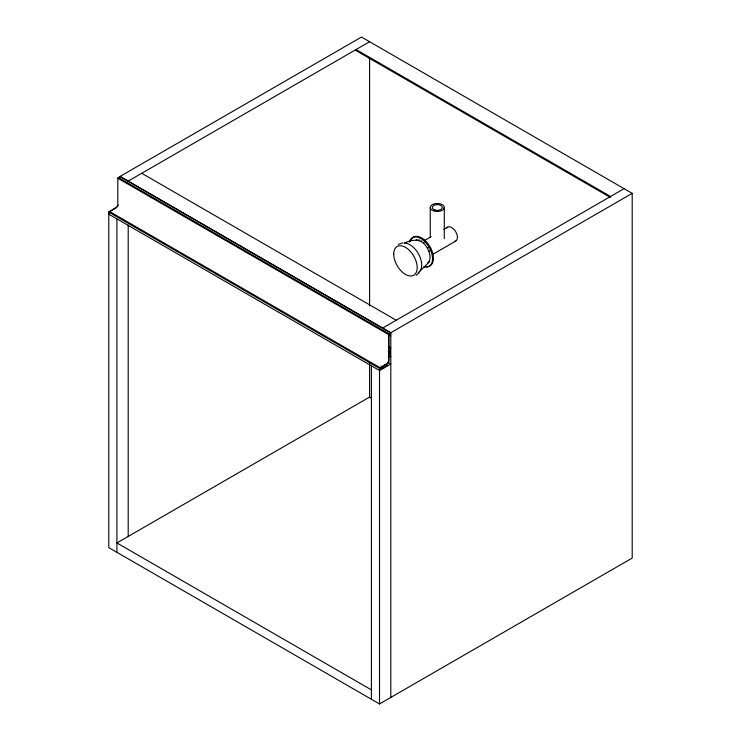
<?xml version="1.0" encoding="UTF-8"?>
<svg xmlns="http://www.w3.org/2000/svg" width="741" height="741" viewBox="0 0 741 741"><rect width="100%" height="100%" fill="white"/><g stroke="black" fill="none" stroke-linecap="round" stroke-linejoin="round"><path stroke-width="1.11" d="M632.203 193.355L390.803 332.728L120.079 176.423L361.478 37.05L632.203 193.355L632.203 558.066L379.522 703.95L108.797 547.645L108.797 212.111L116.013 207.424A2.556 1.473 -60 0 0 117.819 204.294L117.819 178.248L119.968 176.525L390.803 332.987M379.522 703.95L379.522 368.416L386.746 363.729A2.556 1.473 -60 0 0 388.553 360.598L388.553 334.543L390.794 332.922M420.128 270.9L429.743 261.499M427.362 263.388C432.012 259.656 429.761 252.644 427.362 248.216C422.287 238.324 413.534 238.917 404.095 243.15A16.589 9.577 60 0 1 419.276 255.395A16.589 9.577 60 0 1 418.257 272.632M419.045 272.91L416.21 275.244M398.38 244.363L402.724 242.881M118.273 177.988L119.625 177.201M128.202 181.11L369.602 41.737M368.685 57.9L369.602 57.372M110.15 211.333L115.568 208.202M116.013 207.943L116.467 207.684A2.556 1.473 -60 0 0 116.93 207.341M416.155 240.047L417.053 239.528M418.387 240.269L419.295 239.751M420.795 241.288L421.694 240.769M424.343 240.612L431.151 236.685M443.803 229.377L447.694 227.135M423.194 243.039L424.102 242.52M427.362 248.216L428.261 247.698M428.835 251.292L429.743 250.773M432.392 254.561L455.743 241.084M382.68 328.031L624.079 188.668M388.349 334.951L390.803 335.849M388.349 346.936L390.803 347.835L388.803 346.677M390.35 348.094L390.35 352.262L388.997 353.04L388.997 334.284L390.35 333.506L390.35 336.108M390.803 356.69L390.35 356.949L390.35 352.781L388.997 353.568L388.997 360.858A2.556 1.473 -60 0 1 387.191 363.988L386.746 366.332M379.772 368.036L381.782 369.194L381.782 368.675L379.976 369.713L379.976 368.157L386.293 364.507L386.293 366.073L384.033 367.369L382.032 366.211M610.547 196.476L356.06 49.554L356.06 50.61L610.547 197.532M141.735 173.292L396.222 320.223M118.273 177.46L388.997 333.765M117.819 178.248L388.553 334.543M388.349 351.104L390.35 352.262M388.349 351.623L390.35 352.781M388.349 355.791L390.35 356.949M388.099 362.423L390.803 363.988L379.522 370.5L108.797 214.195M384.283 364.915L386.293 366.073M381.031 366.156L384.033 367.897L384.033 367.369M109.251 211.333L381.782 368.675M108.797 212.111L379.522 368.416M371.602 398.232L369.602 397.074L116.921 542.958L371.398 689.88M444.294 207.48A7.021 4.057 0 0 1 433.763 210.99A7.021 4.057 0 0 1 433.763 203.97A7.021 4.057 0 0 1 444.294 207.48L444.294 238.556M430.243 207.48L430.243 237.407M390.803 332.728L390.803 697.438M371.398 365.813L371.398 699.263M369.602 57.9L369.602 306.042M369.602 363.748L369.602 397.222M128.202 225.06L128.202 536.595M116.921 218.882L116.921 552.332M109.251 211.852L109.251 213.417M118.208 205.127A2.556 1.473 -60 0 1 117.745 206.331M409.467 241.964A16.589 9.577 60 0 1 429.095 247.225A16.589 9.577 60 0 1 423.833 266.853M410.366 241.446A16.589 9.577 60 0 1 429.623 246.077A16.589 9.577 60 0 1 425.705 266.538M446.786 227.978A8.058 4.65 60 0 1 455.743 231.785A8.058 4.65 60 0 1 454.566 241.446M393.721 254.098A16.589 9.577 60 0 0 411.32 275.985A16.589 9.577 60 0 0 411.32 252.524A16.589 9.577 60 0 0 393.721 254.098M434.763 209.99A5.02 2.899 0 0 0 442.294 207.48A5.02 2.899 0 0 0 434.763 204.97A5.02 2.899 0 0 0 434.763 209.99"/></g></svg>
